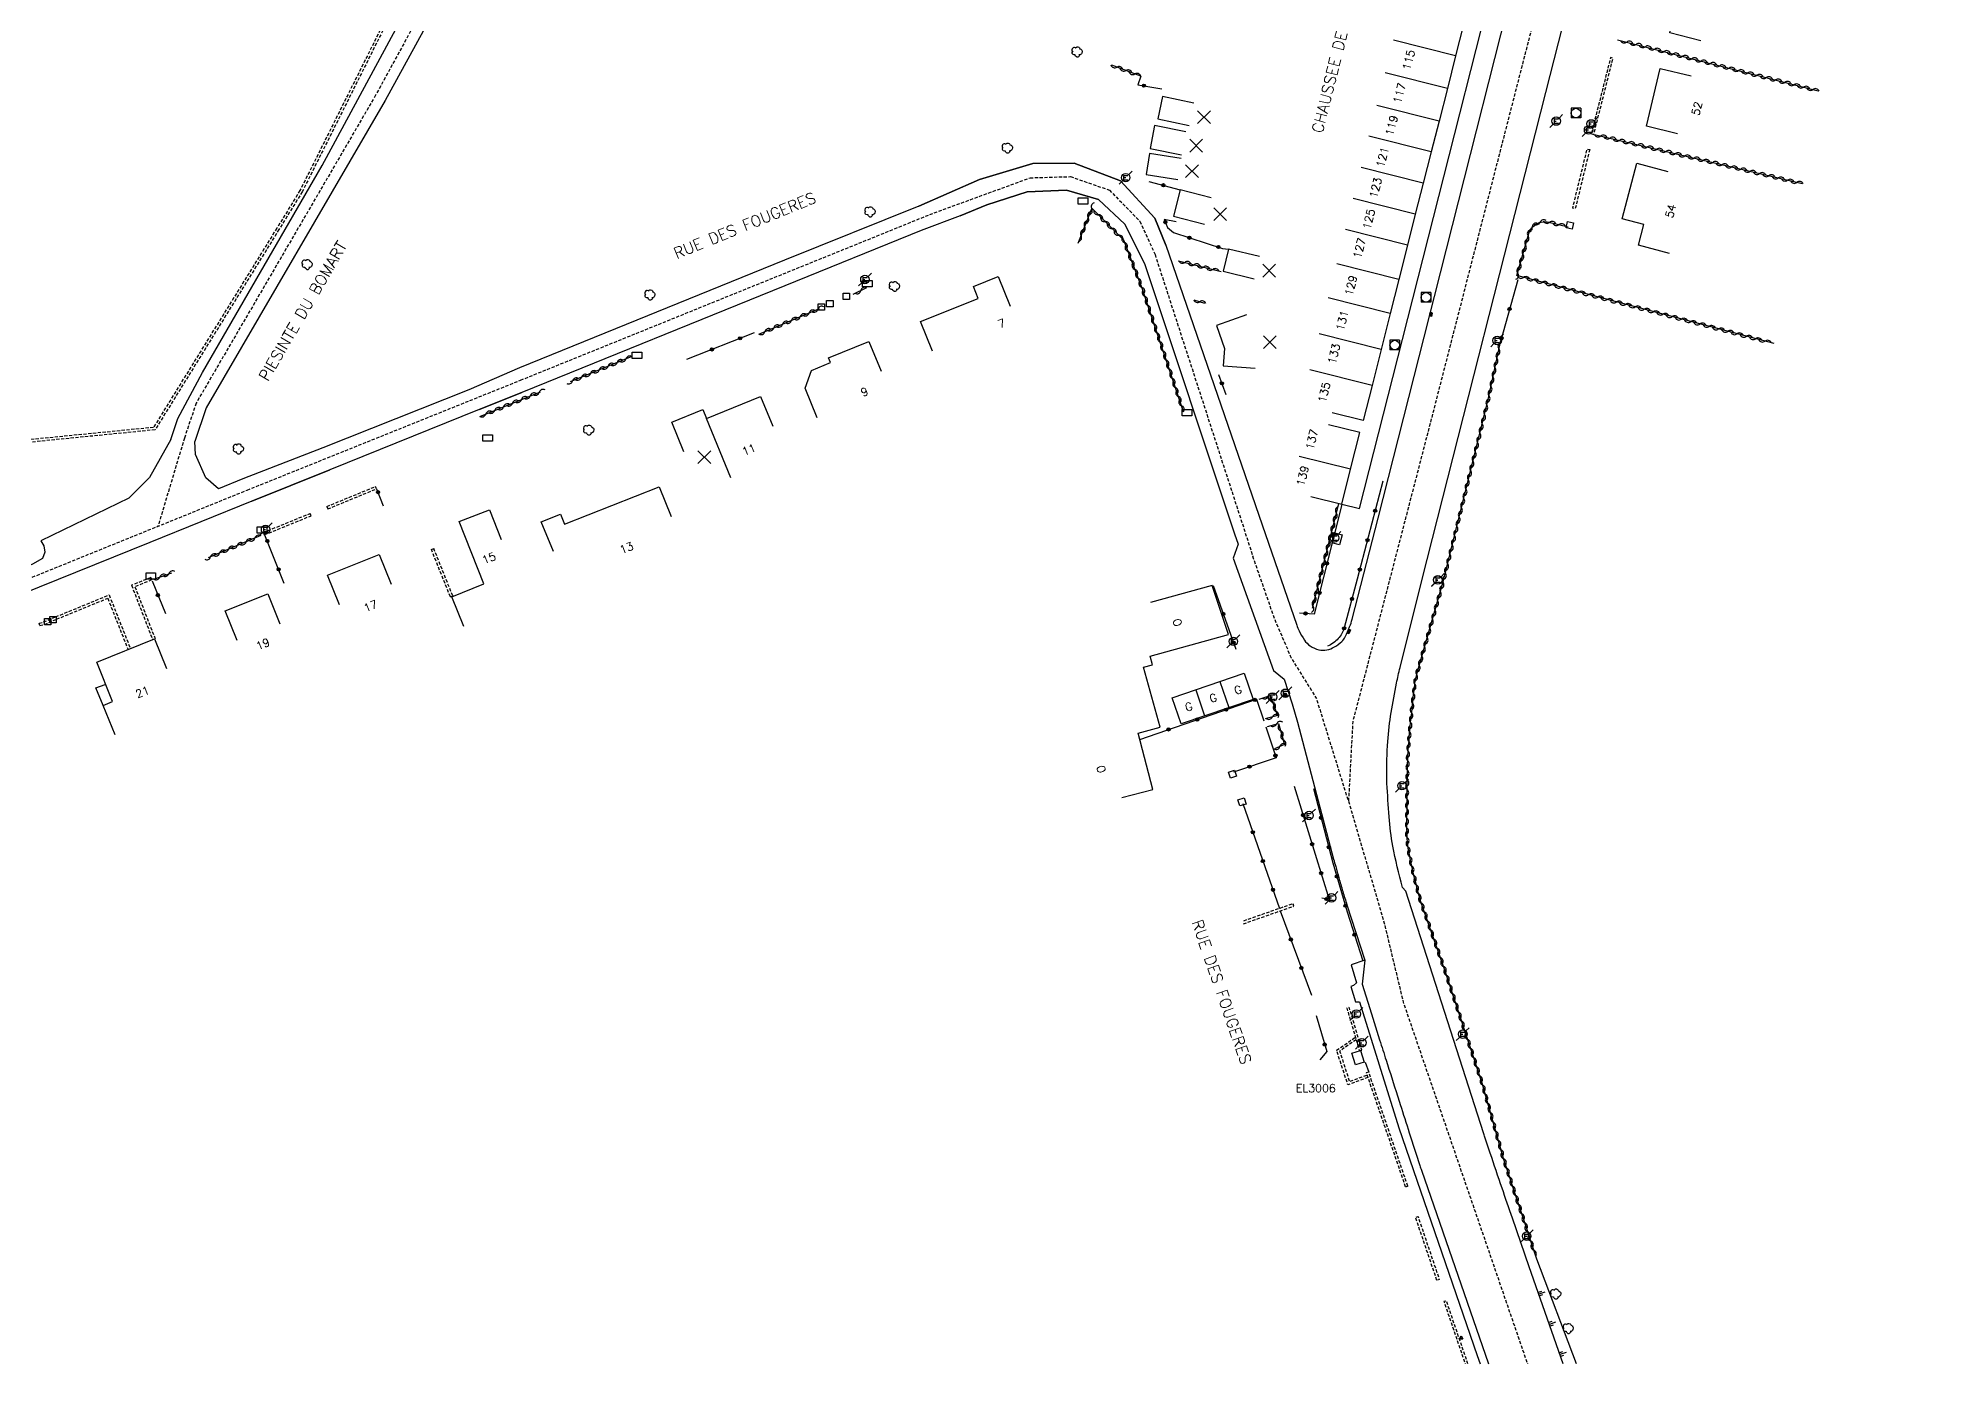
# Model space of a CAD drawing. Header units: millimetres. Extents: x 80999 to 82000, y 143000 to 144001.
# Drawn here: x 81217.2 to 81514.5, y 143000 to 143207.1 of the extents above; entities that cross this region are included whole.
import ezdxf
from ezdxf.enums import TextEntityAlignment as Align

# ---------------------------------------------------------------- set-up
doc = ezdxf.new("R2010")
doc.units = ezdxf.units.MM
doc.linetypes.add('DASHED', pattern=[0.75, 0.5, -0.25])
doc.layers.get('0').update_dxf_attribs({"linetype": 'CONTINUOUS'})
for name, color, linetype in [('W0001', 6, 'DASHED'), ('W0008', 7, 'CONTINUOUS'), ('W0100', 7, 'CONTINUOUS'), ('W0105', 7, 'CONTINUOUS'), ('W0112', 1, 'DASHED'), ('W0211', 2, 'CONTINUOUS'), ('W0300', 7, 'CONTINUOUS'), ('W0310', 3, 'CONTINUOUS'), ('W0322', 7, 'CONTINUOUS'), ('W0400', 7, 'CONTINUOUS'), ('W0420', 7, 'CONTINUOUS'), ('W0471', 7, 'CONTINUOUS'), ('W0851', 7, 'CONTINUOUS'), ('W0984', 7, 'CONTINUOUS'), ('W0989', 7, 'CONTINUOUS'), ('W0991', 7, 'CONTINUOUS'), ('W1102', 7, 'CONTINUOUS'), ('W1471', 7, 'CONTINUOUS')]:
    doc.layers.add(name, color=color, linetype=linetype)
doc.styles.get("Standard").update_dxf_attribs({"font": 'romans.shx', "width": 0.85})

# ---------------------------------------------------------------- blocks, each defined once
blk = doc.blocks.new('t322o')
at = {"color": 0, "linetype": 'Continuous'}
for radius in [0.25, 0.15]:
    blk.add_circle((0, 0), radius, dxfattribs=at)
blk = doc.blocks.new('T300')
for p, q in [((-0.8, 0.51), (-0.86, 0.34)), ((-0.86, 0.34), (-0.86, 0.17)), ((-0.86, 0.17), (-0.74, 0.06)), ((-0.69, 0.63), (-0.8, 0.51)), ((-0.8, -0.06), (-0.74, 0.06)), ((-0.74, 0.06), (-0.69, 0.11)), ((-0.57, 0.69), (-0.69, 0.63)), ((-0.46, 0.69), (-0.57, 0.69)), ((-0.29, 0.63), (-0.46, 0.69)), ((-0.29, 0.63), (-0.17, 0.74)), ((-0.23, 0.57), (-0.29, 0.63)), ((-0.17, 0.74), (-0.06, 0.8)), ((-0.06, 0.8), (0.06, 0.8)), ((0.06, 0.8), (0.23, 0.74)), ((0.23, 0.74), (0.34, 0.63)), ((0.34, 0.63), (0.4, 0.51)), ((0.46, 0.46), (0.34, 0.46)), ((0.4, 0.51), (0.4, 0.46)), ((0.57, 0.4), (0.46, 0.46)), ((0.57, 0.4), (0.69, 0.29)), ((0.69, 0.29), (0.74, 0.17)), ((0.74, 0.06), (0.69, -0.17)), ((0.74, 0.17), (0.74, 0.06)), ((-0.8, -0.17), (-0.8, -0.06)), ((-0.8, -0.23), (-0.8, -0.17)), ((-0.74, -0.34), (-0.8, -0.23)), ((-0.69, -0.4), (-0.74, -0.34)), ((-0.51, -0.46), (-0.69, -0.4)), ((-0.4, -0.46), (-0.51, -0.46)), ((-0.4, -0.46), (-0.34, -0.46)), ((-0.34, -0.46), (-0.34, -0.4)), ((-0.34, -0.51), (-0.34, -0.46)), ((-0.29, -0.63), (-0.34, -0.51)), ((-0.17, -0.74), (-0.29, -0.63)), ((-0.06, -0.8), (-0.17, -0.74)), ((0.06, -0.8), (-0.06, -0.8)), ((0.17, -0.74), (0.06, -0.8)), ((0.23, -0.69), (0.17, -0.74)), ((0.29, -0.46), (0.23, -0.46)), ((0.29, -0.63), (0.23, -0.69)), ((0.46, -0.4), (0.29, -0.46)), ((0.34, -0.51), (0.29, -0.63)), ((0.34, -0.51), (0.34, -0.46)), ((0.57, -0.34), (0.46, -0.4)), ((0.63, -0.29), (0.57, -0.34)), ((0.69, -0.17), (0.63, -0.29))]:
    blk.add_line(p, q)
blk = doc.blocks.new('t310o')
at = {"color": 0, "linetype": 'Continuous'}
for centre, start, end in [((-0.5, 0.38), 216.8699, 323.1304), ((0.5, -0.37), 36.8699, 143.1303)]:
    blk.add_arc(centre, 0.625, start, end, dxfattribs=at)
blk = doc.blocks.new('t991o')
at = {"color": 0, "linetype": 'Continuous'}
for p, q in [((-1, 1), (1, -1)), ((-1, -1), (1, 1))]:
    blk.add_line(p, q, dxfattribs=at)
blk = doc.blocks.new('T471')
for p, q in [((-0.333334, 0.333334), (-0.333334, -0.333334)), ((-0.333334, 0.333334), (0.333334, 0.333334)), ((-0.333334, 0), (0, 0)), ((0.500001, 0.500001), (1.000002, 1.000002)), ((-0.500001, -0.500001), (-1.000002, -1.000002)), ((-0.333334, -0.333334), (0.333334, -0.333334))]:
    blk.add_line(p, q)
blk.add_ellipse((0, 0), major_axis=(0.471405, 0.471405), ratio=1, start_param=5.4977871438, end_param=11.780972451)
blk = doc.blocks.new('t112o')
at = {"color": 0, "linetype": 'Continuous'}
for p, q in [((-0.5, 0.5), (0.5, 0.5)), ((-0.5, -0.5), (-0.5, 0.5)), ((0.5, 0.5), (0.5, -0.5)), ((0.5, -0.5), (-0.5, -0.5))]:
    blk.add_line(p, q, dxfattribs=at)
blk = doc.blocks.new('T420')
for p, q in [((0.75, 0.75), (-0.75, 0.75)), ((-0.75, 0.75), (-0.75, -0.75)), ((0.75, 0.75), (0.75, -0.75)), ((0.75, -0.75), (-0.75, -0.75))]:
    blk.add_line(p, q)
blk.add_ellipse((0, 0), major_axis=(-0.53, 0.53), ratio=1, start_param=3.926991, end_param=10.210176)
blk = doc.blocks.new('T400')
for p, q in [((-0.15, 0.3), (0.15, 0.3)), ((-0.15, -0.25), (-0.15, 0.3)), ((-0.15, 0.15), (0.15, 0.15)), ((-0.15, 0), (0.15, 0)), ((0.15, 0.3), (0.15, -0.25)), ((-0.15, -0.15), (0.15, -0.15)), ((-0.15, -0.25), (-0.15, -0.3)), ((-0.15, -0.3), (0.15, -0.3)), ((0.15, -0.3), (0.15, -0.25))]:
    blk.add_line(p, q)
blk = doc.blocks.new('T851')
for p, q in [((-0.25, -0.15), (0, 0.32)), ((0, 0.32), (0.25, -0.15)), ((-0.25, -0.15), (0.25, -0.15))]:
    blk.add_line(p, q)
for major_axis in [(-0.106, 0.106), (-0.0354, 0.0354), (-0.0236, 0.0236)]:
    blk.add_ellipse((0, 0), major_axis=major_axis, ratio=1, start_param=3.926991, end_param=10.210176)
blk = doc.blocks.new('t211o')
at = {"color": 0, "linetype": 'Continuous'}
for p, q in [((-0.29, 0.5), (-0.29, 0)), ((0, 1), (0, 0)), ((0.29, 0.5), (0.29, 0))]:
    blk.add_line(p, q, dxfattribs=at)
blk = doc.blocks.new('T1471')
at = {"color": 0, "linetype": 'Continuous', "flags": 128}
blk.add_lwpolyline([(-0.75, -0.5), (-0.75, 0.5), (0.75, 0.5), (0.75, -0.5), (-0.75, -0.5)], dxfattribs=at)

msp = doc.modelspace()

# ---------------------------------------------------------------- linework, layer by layer
at = {"layer": 'W0001', "flags": 128}
for points in [[(81482.7, 143560.09), (81506.08, 143513.87), (81510.77, 143501.53), (81513.24, 143491.91), (81514.48, 143479.08), (81513.74, 143467.98), (81512.25, 143454.41), (81509.8, 143443.89), (81477.44, 143313.39), (81434.7, 143146.98), (81422.6, 143100.35), (81421.93, 143087.92), (81416.93, 143104.02), (81413, 143110.33), (81410.42, 143116.32), (81407.01, 143126.12)], [(81421.93, 143087.92), (81427.52, 143068.85), (81430.48, 143056.51), (81449.89, 143000)]]:
    msp.add_lwpolyline(points, dxfattribs=at)
at = {"layer": 'W0001'}
for points in [[(81274.69, 143298.17), (81278.76, 143254.9), (81283.7, 143240.76), (81283.82, 143228.46), (81281.43, 143219.29), (81279.74, 143216.1), (81269.97, 143198.2), (81241.92, 143150.08), (81240.1, 143144.64), (81235.97, 143130.86)], [(81000, 143038.17), (81007.17, 143038.88), (81022.88, 143041.35), (81039.38, 143047.92), (81060.91, 143058.3), (81128.69, 143087.36), (81198.26, 143115.59), (81249.91, 143136.51), (81292.61, 143153.68), (81356.52, 143179.55), (81372.19, 143185.3), (81378.49, 143185.48), (81384.58, 143183.38), (81389.33, 143178.52), (81391.71, 143173.32), (81407.01, 143126.12)]]:
    msp.add_lwpolyline(points, dxfattribs=at)
at = {"layer": 'W0008'}
for p, q in [((81354.81, 143180.89), (81364.3, 143185.05)), ((81361.3, 143179.38), (81355.17, 143177.04)), ((81286.15, 143149.11), (81292.8, 143151.77)), ((81250.62, 143134.77), (81262.82, 143139.68))]:
    msp.add_line(p, q, dxfattribs=at)
at = {"layer": 'W0008', "flags": 128}
for points in [[(81408.43, 143131.09), (81413.84, 143115.41, 0.037283), (81414.21, 143114.53, 0.021191), (81415.05, 143113.09, 0.104863), (81415.96, 143112.16, 0.092348), (81417.31, 143111.58, 0.097313), (81418.55, 143111.55, 0.094512), (81419.74, 143112, 0.053764), (81420.88, 143112.87, 0.0852), (81421.42, 143113.6, 0.023665), (81422.11, 143115.14, 0.031206), (81422.51, 143116.35), (81426.55, 143132.14), (81435.36, 143166.74), (81450.42, 143226.17), (81456.19, 143248.95), (81467.85, 143294.95), (81473.7, 143318.21), (81484.68, 143361.72), (81488.87, 143378.52)], [(81455.47, 143000), (81450.18, 143015.18), (81447.55, 143022.75, -0.001391), (81445.92, 143027.47, -0.001206), (81444.07, 143032.92, -0.00079), (81443.23, 143035.43, -0.002907), (81443.01, 143036.11), (81430.91, 143073.87), (81430.39, 143074.44, -0.021128), (81428.86, 143080.91, -0.030521), (81428.27, 143085.48, -0.002095), (81427.94, 143090.69, -0.012121), (81427.91, 143091.59, -0.019603), (81428.08, 143097.25, -0.024474), (81428.6, 143101.76, -0.007159), (81429.44, 143106.33, -0.013171), (81429.99, 143108.8), (81433.45, 143122.6), (81452.74, 143198.6), (81467.32, 143255.85)], [(81404.12, 143129.7), (81404.71, 143128.05), (81403.94, 143125.87), (81410.23, 143108.34), (81411.9, 143107), (81413.14, 143103.1), (81413.97, 143100.24), (81419.61, 143078.88, 0.002477), (81419.93, 143077.71, 0.001663), (81420.42, 143075.96, 0.004305), (81421.04, 143073.82, 0.004382), (81421.69, 143071.72), (81424.46, 143063.07), (81424.09, 143059.31), (81425.52, 143054.69), (81426.8, 143050.61, 0.000603), (81427.81, 143047.45, 0.000343), (81429.58, 143041.89, 0.000294), (81430.01, 143040.53, 0.000091), (81431.43, 143036.12, 0.000691), (81433.08, 143031, 0.004751), (81433.33, 143030.26), (81443.78, 143000)]]:
    msp.add_lwpolyline(points, format="xyb", dxfattribs=at)
at = {"layer": 'W0008'}
for points in [[(81317.46, 143278.73), (81315.53, 143274.19), (81303.96, 143254.9), (81290.07, 143237.32), (81283.88, 143220.28), (81281.23, 143215.29), (81271.45, 143197.37), (81243.48, 143149.38), (81241.72, 143144.1)], [(81237.98, 143144.4), (81239.05, 143147.72), (81242.92, 143154.9), (81261.62, 143187.22), (81277.67, 143216.95), (81279.66, 143225.37), (81276.4, 143254.18), (81275.81, 143260.08)], [(81393.38, 143174.75), (81393.38, 143174.75), (81391.66, 143179.01), (81386.3, 143184.84), (81379.07, 143187.6), (81372.64, 143187.53), (81364.3, 143185.05), (81354.81, 143180.89), (81333.81, 143172.42), (81292.42, 143155.59), (81284.52, 143152.16), (81261.7, 143143.11), (81249.2, 143138.26), (81245.41, 143136.69), (81243.45, 143138.45), (81241.81, 143142.05), (81241.72, 143144.1)], [(81364.3, 143185.05), (81372.64, 143187.53), (81379.07, 143187.6), (81386.3, 143184.84), (81391.66, 143179.01), (81393.38, 143174.75), (81408.43, 143131.09)], [(81390.05, 143171.89), (81390.05, 143171.89), (81387, 143178.04), (81382.86, 143181.91), (81377.9, 143183.35), (81371.74, 143183.08), (81365.45, 143181.08), (81361.3, 143179.38), (81355.17, 143177.04), (81333.89, 143168.41), (81292.8, 143151.77), (81286.15, 143149.11), (81262.82, 143139.68), (81250.62, 143134.77), (81234.68, 143128.34), (81217.43, 143121.32), (81179.9, 143106.2)], [(81361.3, 143179.38), (81365.45, 143181.08), (81371.74, 143183.08), (81377.9, 143183.35), (81382.86, 143181.91), (81387, 143178.04), (81390.05, 143171.89), (81404.12, 143129.7)], [(81237.98, 143144.4), (81234.63, 143138.5), (81231.41, 143135.24), (81217.66, 143128.6), (81218.14, 143127.79), (81218.32, 143126.79), (81217.94, 143125.83), (81216.36, 143124.94), (81179.35, 143109.92), (81147.23, 143097), (81110.36, 143081.82), (81081.61, 143069.52), (81060.65, 143059.9), (81043.73, 143051.93), (81033.73, 143047.14), (81033.47, 143047.6), (81029.37, 143045.75), (81024.54, 143044.15), (81020.41, 143043.27), (81013.86, 143042.46), (81007.12, 143041.98), (81003.91, 143042.77), (81000.31, 143045.41), (81000, 143045.87)], [(81249.2, 143138.26), (81245.41, 143136.69), (81243.45, 143138.45), (81241.81, 143142.05), (81241.72, 143144.1)]]:
    msp.add_lwpolyline(points, dxfattribs=at)
at = {"layer": 'W0008', "flags": 128}
for points in [[(81420.89, 143134.3), (81423.65, 143133.64), (81430.36, 143160.06), (81437.67, 143188.71), (81447.74, 143228.58), (81453.1, 143249.85), (81450.36, 143250.6)], [(81419.76, 143129.84), (81420.93, 143129.51), (81420.53, 143127.98), (81419.34, 143128.28)], [(81424.46, 143063.07), (81422.37, 143062.35), (81423.19, 143059.54), (81422.74, 143059.11), (81422.31, 143058.97), (81423.03, 143056.59), (81423.65, 143056.56), (81429.78, 143036.91), (81433.16, 143027.03), (81442.04, 143001.3), (81442.48, 143000)]]:
    msp.add_lwpolyline(points, dxfattribs=at)
at = {"layer": 'W0100', "flags": 128}
for points in [[(81445.52, 143251.85), (81450.36, 143250.6), (81448.96, 143245.19), (81447.62, 143239.85), (81446.11, 143233.87), (81444.79, 143228.72), (81443.57, 143223.85), (81442.34, 143218.99), (81441.16, 143214.23), (81439.9, 143209.27), (81438.65, 143204.37), (81437.38, 143199.26), (81436.08, 143194.15), (81434.83, 143189.33), (81433.58, 143184.44), (81432.37, 143179.59), (81431.15, 143174.75), (81429.78, 143169.41), (81428.46, 143164.09), (81427.03, 143158.49), (81425.61, 143152.85), (81424.22, 143147.37), (81419.37, 143148.59)], [(81476.96, 143206.71), (81472.11, 143207.95), (81472.88, 143210.95), (81473.16, 143210.88), (81473.72, 143213.07), (81474.49, 143216.09), (81474.55, 143216.32), (81474.25, 143216.39), (81474.33, 143216.7), (81479.17, 143215.46)], [(81473.32, 143192.19), (81468.46, 143193.35), (81470.6, 143202.39), (81475.46, 143201.23)], [(81472.06, 143173.48), (81467.23, 143174.76), (81468.08, 143177.99), (81464.7, 143178.89), (81466.99, 143187.58), (81471.83, 143186.3)], [(81416.04, 143135.5), (81420.89, 143134.3), (81422.24, 143139.79), (81423.68, 143145.49), (81418.83, 143146.71)], [(81386.51, 143088.49), (81391.35, 143089.74), (81389.08, 143098.54), (81392.49, 143099.47), (81389.92, 143108.85), (81391.32, 143109.23), (81390.95, 143110.59), (81403.19, 143113.95), (81400.63, 143121.6), (81390.99, 143118.96)]]:
    msp.add_lwpolyline(points, dxfattribs=at)
at = {"layer": 'W0100'}
for points in [[(81397.77, 143196.95), (81392.88, 143197.99), (81392.14, 143194.5), (81397.03, 143193.46)], [(81396.54, 143192.49), (81391.63, 143193.45), (81390.93, 143189.86), (81395.84, 143188.9)], [(81395.78, 143188.29), (81390.84, 143189.07), (81390.32, 143185.8), (81395.25, 143185.02)], [(81400.48, 143182.19), (81395.64, 143183.43), (81394.58, 143179.31), (81399.42, 143178.07)], [(81408.03, 143173), (81403.17, 143174.17), (81402.33, 143170.69), (81407.19, 143169.52)], [(81356.96, 143158.19), (81355.09, 143162.83), (81364.09, 143166.45), (81363.35, 143168.32), (81367.23, 143169.86), (81369.07, 143165.22)], [(81406.01, 143163.89), (81401.3, 143162.22), (81402.56, 143158.65), (81402.37, 143155.93), (81407.36, 143155.58)], [(81338.93, 143147.82), (81337.04, 143152.45), (81338.06, 143155.21), (81341.03, 143156.42), (81340.73, 143157.15), (81347.03, 143159.71), (81348.91, 143155.08)], [(81318.12, 143142.49), (81316.23, 143147.12), (81321.1, 143149.11), (81321.67, 143147.71), (81330.11, 143151.15), (81331.99, 143146.52)], [(81297.73, 143126.9), (81295.85, 143131.54), (81298.86, 143132.76), (81299.49, 143131.2), (81314.28, 143137.04), (81316.12, 143132.39)], [(81283.76, 143115.21), (81281.86, 143119.84), (81286.86, 143121.88), (81283.02, 143131.58), (81287.74, 143133.45), (81289.59, 143128.8)], [(81264.34, 143118.6), (81262.47, 143123.23), (81270.51, 143126.47), (81272.37, 143121.83)], [(81248.34, 143113.04), (81246.46, 143117.67), (81253.15, 143120.3), (81254.98, 143115.64)], [(81229.3, 143098.26), (81227.4, 143102.88), (81228.86, 143103.48), (81226.41, 143109.64), (81235.43, 143113.27), (81237.3, 143108.63)]]:
    msp.add_lwpolyline(points, dxfattribs=at)
at = {"layer": 'W0100', "flags": 128}
for points in [[(81394.41, 143104.07), (81405.66, 143107.9), (81407.05, 143103.82), (81395.81, 143100)], [(81423.03, 143046.72), (81422.46, 143048.55), (81423.83, 143048.97), (81424.4, 143047.14)]]:
    msp.add_lwpolyline(points, close=True, dxfattribs=at)
at = {"layer": 'W0105'}
msp.add_lwpolyline([(81227.4, 143102.88), (81226.28, 143105.62), (81227.7, 143106.14)], dxfattribs=at)
at = {"layer": 'W0112'}
for p, q in [((81254.53, 143177.42), (81235.27, 143146.3)), ((81254.87, 143177.21), (81235.51, 143145.92)), ((81235.27, 143146.3), (81204.48, 143143.25)), ((81235.51, 143145.92), (81204.52, 143142.85)), ((81270.12, 143136.72), (81269.97, 143137.09)), ((81262.34, 143133.94), (81262.49, 143133.57)), ((81259.89, 143132.5), (81259.74, 143132.87)), ((81252.43, 143129.89), (81252.58, 143129.52)), ((81278.67, 143127.25), (81279.04, 143127.4)), ((81234.83, 143122.85), (81234.98, 143122.48)), ((81281.64, 143119.83), (81282.01, 143119.98)), ((81217.49, 143115.35), (81217.39, 143115.73))]:
    msp.add_line(p, q, dxfattribs=at)
for points in [[(81269.5, 143285.51), (81275.71, 143218.46), (81258.15, 143183.3), (81254.53, 143177.42)], [(81269.9, 143285.55), (81276.12, 143218.38), (81258.5, 143183.11), (81254.87, 143177.21)], [(81262.34, 143133.94), (81269.97, 143137.09)], [(81262.49, 143133.57), (81270.12, 143136.72)], [(81252.43, 143129.89), (81259.74, 143132.87)], [(81252.58, 143129.52), (81259.89, 143132.5)], [(81281.64, 143119.83), (81278.67, 143127.25)], [(81282.01, 143119.98), (81279.04, 143127.4)], [(81234.83, 143122.85), (81231.84, 143121.64), (81235.13, 143113.16)], [(81234.98, 143122.48), (81232.36, 143121.41), (81235.51, 143113.31)], [(81217.39, 143115.73), (81218.11, 143115.91), (81219.98, 143116.71), (81228.34, 143120.13), (81231.62, 143111.85)], [(81217.49, 143115.35), (81218.24, 143115.53), (81220.13, 143116.34), (81228.12, 143119.61), (81231.25, 143111.7)]]:
    msp.add_lwpolyline(points, dxfattribs=at)
at = {"layer": 'W0112', "flags": 128}
for points in [[(81459.87, 143192.19), (81460.25, 143192.08), (81463.25, 143203.97), (81462.86, 143204.07), (81459.87, 143192.18)], [(81405.51, 143068.76), (81413.42, 143071.52), (81413.28, 143071.9), (81405.38, 143069.14)], [(81423.83, 143048.98), (81424.02, 143049.03), (81422.05, 143055.71), (81421.67, 143055.6), (81423.64, 143048.92)], [(81424.96, 143044.75), (81421.83, 143043.6), (81420.08, 143049.02), (81423.02, 143051.04)], [(81423.13, 143050.64), (81420.55, 143048.86), (81422.09, 143044.12), (81424.83, 143045.12), (81424.83, 143045.12)], [(81431.2, 143027.78), (81425.09, 143045.59), (81424.71, 143045.46), (81430.83, 143027.65)], [(81431.21, 143027.76), (81430.83, 143027.63)], [(81440.59, 143000), (81437.23, 143009.86), (81436.85, 143009.73), (81440.17, 143000)]]:
    msp.add_lwpolyline(points, dxfattribs=at)
for points in [[(81459.61, 143189.71), (81457.35, 143180.47), (81456.96, 143180.56), (81459.22, 143189.81)], [(81435.75, 143013.06), (81432.41, 143022.9), (81432.79, 143023.03), (81436.12, 143013.18)]]:
    msp.add_lwpolyline(points, close=True, dxfattribs=at)
at = {"layer": 'W0211', "flags": 128}
msp.add_lwpolyline([(81457.57, 143000), (81451.33, 143016.36)], dxfattribs=at)
at = {"layer": 'W0310'}
for p, q in [((81389.5, 143201.17), (81384.94, 143202.9)), ((81395.4, 143172.33), (81402.05, 143170.64)), ((81346.65, 143168.13), (81344.49, 143167.08)), ((81397.75, 143166.23), (81399.45, 143165.72)), ((81329.85, 143160.87), (81339.29, 143164.86)), ((81309.98, 143157.38), (81300.36, 143153.42)), ((81286.25, 143148.02), (81295.74, 143151.87)), ((81252.03, 143129.41), (81243.81, 143125.94)), ((81235.32, 143122.6), (81238.11, 143123.59))]:
    msp.add_line(p, q, dxfattribs=at)
at = {"layer": 'W0310', "flags": 128}
for points in [[(81463.94, 143206.87), (81495.32, 143198.86)], [(81459.87, 143192.18), (81492.8, 143184.38)], [(81420.38, 143134.38), (81416.28, 143118.04)], [(81407.96, 143103.84), (81409.71, 143104.43), (81410.83, 143101.3), (81408.9, 143100.79)], [(81409.26, 143099.57), (81411, 143100.06), (81411.94, 143096.77), (81410.37, 143096.11)]]:
    msp.add_lwpolyline(points, dxfattribs=at)
at = {"layer": 'W0310'}
msp.add_lwpolyline([(81396.17, 143148.75), (81389.76, 143167.9), (81386.82, 143175.55), (81381.85, 143180.53), (81379.66, 143175.04)], dxfattribs=at)
at = {"layer": 'W0310', "flags": 128}
for points in [[(81488.44, 143159.39), (81448.25, 143170.01), (81450.22, 143176.96, -0.118595), (81450.4, 143177.28, -0.038647), (81451.2, 143178.02, -0.128229), (81452.05, 143178.39, -0.099029), (81453.25, 143178.34), (81456.25, 143177.63)], [(81451.33, 143016.36), (81446.14, 143032.12), (81442.81, 143043.86), (81436.93, 143061.65), (81433.24, 143072.19, -0.02439), (81431.44, 143079.61, -0.047116), (81431.07, 143083.55, -0.005292), (81431.16, 143093.44, -0.015508), (81431.34, 143096.81, -0.009173), (81432.24, 143105.75, -0.036455), (81432.68, 143107.97), (81436.79, 143122.38), (81443.77, 143150.64), (81445.73, 143159.9)]]:
    msp.add_lwpolyline(points, format="xyb", dxfattribs=at)
at = {"layer": 'W0322'}
for p, q in [((81390.72, 143184.74), (81395.64, 143183.43)), ((81329.12, 143161.09), (81318.52, 143156.9)), ((81402.83, 143151.37), (81401.67, 143154.52)), ((81271.21, 143133.98), (81270.15, 143136.64)), ((81255.7, 143121.93), (81252.68, 143129.48)), ((81235.06, 143122.31), (81237.12, 143117.22))]:
    msp.add_line(p, q, dxfattribs=at)
for points in [[(81389.5, 143201.17), (81389.03, 143199.84), (81392.76, 143199.21)], [(81395, 143178.42), (81393.14, 143178.8), (81393.67, 143177.52), (81394.59, 143176.73), (81402.26, 143174.27), (81403.17, 143174.17)]]:
    msp.add_lwpolyline(points, dxfattribs=at)
at = {"layer": 'W0322', "flags": 128}
for points in [[(81448.36, 143169.37), (81445.73, 143159.9)], [(81420.87, 143134.26), (81416.57, 143117.14), (81414.27, 143117.31)], [(81400.78, 143121.6), (81404.36, 143111.65)], [(81389.33, 143097.57), (81407.58, 143103.84), (81408.71, 143100.47)], [(81409.02, 143099.54), (81410.64, 143094.7), (81403.96, 143092.47)], [(81413.44, 143090.28), (81418.93, 143072.56), (81417.75, 143072.78)], [(81416.45, 143089.91), (81419.5, 143078.27), (81421.75, 143070.62), (81424.17, 143062.99)], [(81405.42, 143087.53), (81411.15, 143071.15)], [(81411.28, 143070.78), (81416.13, 143057.63)], [(81416.89, 143054.45), (81418.54, 143048.82), (81417.44, 143047.53)], [(81424.55, 143047.16), (81425.09, 143045.59)]]:
    msp.add_lwpolyline(points, dxfattribs=at)
msp.add_lwpolyline([(81427.31, 143137.88), (81427.31, 143137.88), (81423.3, 143122.58), (81421.27, 143114.98, -0.054811), (81420.9, 143114.1, -0.054811), (81420.34, 143113.32, -0.05929), (81419.57, 143112.63, -0.05929), (81418.65, 143112.14)], format="xyb", dxfattribs=at)
at = {"layer": 'W1102'}
msp.add_line((81325.44, 143138.45), (81321.67, 143147.71), dxfattribs=at)
at = {"layer": 'W1102', "flags": 128}
for points in [[(81438.65, 143204.37), (81428.96, 143206.81)], [(81437.38, 143199.26), (81427.68, 143201.71)], [(81436.08, 143194.15), (81426.38, 143196.6)], [(81434.83, 143189.33), (81425.13, 143191.78)], [(81433.58, 143184.44), (81423.89, 143186.89)], [(81432.37, 143179.59), (81422.68, 143182.04)], [(81431.15, 143174.75), (81421.46, 143177.2)], [(81429.78, 143169.41), (81420.09, 143171.85)], [(81428.46, 143164.09), (81418.76, 143166.54)], [(81427.03, 143158.49), (81417.33, 143160.94)], [(81425.61, 143152.85), (81415.91, 143155.3)], [(81422.24, 143139.79), (81414.24, 143141.78)], [(81401.86, 143106.61), (81403.26, 143102.53)], [(81398.07, 143105.32), (81399.45, 143101.24)]]:
    msp.add_lwpolyline(points, dxfattribs=at)

# ---------------------------------------------------------------- block references
at = {"layer": 'W0112'}
for p, rotation in [((81456.51, 143177.86), 258.0350863924827), ((81403.81, 143092.14), 107.8297255643344), ((81405.3, 143087.79), 197.757694354685)]:
    msp.add_blockref('t112o', p, dxfattribs=dict(at, rotation=rotation))
for p in [(81340.92, 143165.64), (81343.51, 143166.77), (81339.58, 143165.13), (81218.73, 143115.95), (81219.56, 143116.25)]:
    msp.add_blockref('t112o', p, dxfattribs=at)
at = {"layer": 'W0211'}
for p, rotation in [((81451.68, 143010.9), 289.2020596321441), ((81453.32, 143006.18), 289.2020596321674), ((81454.97, 143001.45), 289.2020596321871)]:
    msp.add_blockref('t211o', p, dxfattribs=dict(at, rotation=rotation))
at = {"layer": 'W0300'}
for p in [(81379.59, 143204.95), (81368.7, 143189.93), (81347.24, 143179.97), (81259.32, 143171.74), (81351.06, 143168.31), (81312.86, 143166.99), (81303.29, 143145.87), (81248.57, 143142.92), (81454.34, 143010.91), (81456.31, 143005.53)]:
    msp.add_blockref('T300', p, dxfattribs=at)
at = {"layer": 'W0310'}
for p, rotation in [((81465.39, 143206.5), 345.6839814524012), ((81466.85, 143206.13), 345.6839814524012), ((81468.3, 143205.76), 345.6839814524012), ((81469.76, 143205.39), 345.6839814524012), ((81471.21, 143205.02), 345.6839814524012), ((81472.66, 143204.65), 345.6839814524012), ((81474.12, 143204.28), 345.6839814524012), ((81385.76, 143202.59), 159.2075647209885), ((81387.17, 143202.05), 159.2075647209885), ((81388.57, 143201.52), 159.2075647209885), ((81475.57, 143203.9), 345.6839814524012), ((81477.02, 143203.53), 345.6839814524012), ((81478.48, 143203.16), 345.6839814524012), ((81479.93, 143202.79), 345.6839814524012), ((81481.38, 143202.42), 345.6839814524012), ((81482.84, 143202.05), 345.6839814524012), ((81484.29, 143201.68), 345.6839814524012), ((81485.74, 143201.31), 345.6839814524012), ((81487.2, 143200.94), 345.6839814524012), ((81488.65, 143200.57), 345.6839814524012), ((81490.1, 143200.2), 345.6839814524012), ((81491.56, 143199.82), 345.6839814524012), ((81493.01, 143199.45), 345.6839814524012), ((81494.46, 143199.08), 345.6839814524012), ((81461.33, 143191.83), 346.6737687021996), ((81462.79, 143191.49), 346.6737687021996), ((81464.24, 143191.14), 346.6737687021996), ((81465.7, 143190.8), 346.6737687021996), ((81467.16, 143190.45), 346.6737687021996), ((81468.62, 143190.11), 346.6737687021996), ((81470.08, 143189.76), 346.6737687021996), ((81471.54, 143189.41), 346.6737687021996), ((81473, 143189.07), 346.6737687021996), ((81474.46, 143188.72), 346.6737687021996), ((81475.92, 143188.38), 346.6737687021996), ((81477.38, 143188.03), 346.6737687021996), ((81478.84, 143187.69), 346.6737687021996), ((81480.3, 143187.34), 346.6737687021996), ((81481.76, 143186.99), 346.6737687021996), ((81483.22, 143186.65), 346.6737687021996), ((81484.68, 143186.3), 346.6737687021996), ((81486.14, 143185.96), 346.6737687021996), ((81487.6, 143185.61), 346.6737687021996), ((81489.06, 143185.27), 346.6737687021996), ((81490.52, 143184.92), 346.6737687021996), ((81491.98, 143184.57), 346.6737687021996), ((81381.82, 143180.45), 248.2435272826851), ((81380.71, 143177.67), 248.2435272826851), ((81381.26, 143179.06), 248.2435272826851), ((81382.85, 143179.52), 134.9596269516415), ((81383.91, 143178.46), 134.9596269516415), ((81384.97, 143177.4), 134.9596269516415), ((81450.63, 143177.52), 44.38206373938289), ((81451.86, 143178.35), 15.0906766368848), ((81453.35, 143178.32), 346.7183365903531), ((81454.81, 143177.97), 346.7183365903531), ((81380.15, 143176.27), 248.2435272826851), ((81386.03, 143176.33), 134.9596269516415), ((81386.96, 143175.19), 111.0435066861793), ((81387.49, 143173.79), 111.0435066861793), ((81449.6, 143174.75), 74.17903765931699), ((81450, 143176.19), 74.17903765931699), ((81388.03, 143172.39), 111.0435066861793), ((81388.57, 143170.99), 111.0435066861793), ((81396.37, 143172.08), 345.7507964496997), ((81397.83, 143171.71), 345.7507964496997), ((81399.28, 143171.34), 345.7507964496997), ((81448.78, 143171.86), 74.17903765931699), ((81449.19, 143173.31), 74.17903765931699), ((81389.11, 143169.59), 111.0435066861793), ((81389.65, 143168.19), 111.0435066861793), ((81400.73, 143170.97), 345.7507964496997), ((81448.37, 143170.42), 74.17903765931699), ((81449.28, 143169.73), 165.2093630240441), ((81450.74, 143169.35), 165.2093630240441), ((81452.19, 143168.97), 165.2093630240441), ((81453.64, 143168.59), 165.2093630240441), ((81345.75, 143167.69), 205.9556791436518), ((81390.14, 143166.77), 108.5200791349512), ((81390.61, 143165.35), 108.5200791349512), ((81398.71, 143165.94), 343.4027978883603), ((81455.09, 143168.2), 165.2093630240441), ((81456.54, 143167.82), 165.2093630240441), ((81457.99, 143167.44), 165.2093630240441), ((81459.44, 143167.05), 165.2093630240441), ((81460.89, 143166.67), 165.2093630240441), ((81462.34, 143166.29), 165.2093630240441), ((81463.79, 143165.9), 165.2093630240441), ((81465.24, 143165.52), 165.2093630240441), ((81333.53, 143162.42), 22.88882563791223), ((81334.92, 143163.01), 22.88882563791223), ((81336.3, 143163.59), 22.88882563791223), ((81337.68, 143164.17), 22.88882563791223), ((81339.06, 143164.76), 22.88882563791223), ((81391.09, 143163.92), 108.5200791349512), ((81391.57, 143162.5), 108.5200791349512), ((81466.69, 143165.14), 165.2093630240441), ((81468.14, 143164.76), 165.2093630240441), ((81469.59, 143164.37), 165.2093630240441), ((81471.04, 143163.99), 165.2093630240441), ((81472.49, 143163.61), 165.2093630240441), ((81473.94, 143163.22), 165.2093630240441), ((81475.39, 143162.84), 165.2093630240441), ((81476.84, 143162.46), 165.2093630240441), ((81330.77, 143161.26), 22.88882563791223), ((81332.15, 143161.84), 22.88882563791223), ((81392.04, 143161.08), 108.5200791349512), ((81392.52, 143159.66), 108.5200791349512), ((81478.29, 143162.08), 165.2093630240441), ((81479.74, 143161.69), 165.2093630240441), ((81481.19, 143161.31), 165.2093630240441), ((81482.64, 143160.93), 165.2093630240441), ((81484.09, 143160.54), 165.2093630240441), ((81485.54, 143160.16), 165.2093630240441), ((81486.99, 143159.78), 165.2093630240441), ((81307.67, 143156.43), 202.4190424730596), ((81309.06, 143157), 202.4190424730596), ((81393, 143158.23), 108.5200791349512), ((81393.47, 143156.81), 108.5200791349512), ((81445.13, 143157.08), 78.01931160797523), ((81445.44, 143158.55), 78.01931160797523), ((81300.74, 143153.57), 202.4190424730596), ((81302.12, 143154.14), 202.4190424730596), ((81303.51, 143154.71), 202.4190424730596), ((81304.9, 143155.29), 202.4190424730596), ((81306.28, 143155.86), 202.4190424730596), ((81393.95, 143155.39), 108.5200791349512), ((81394.43, 143153.97), 108.5200791349512), ((81444.51, 143154.15), 78.01931160797523), ((81444.82, 143155.61), 78.01931160797523), ((81292.74, 143150.65), 22.12230970275434), ((81294.13, 143151.22), 22.12230970275434), ((81295.52, 143151.78), 22.12230970275434), ((81394.9, 143152.55), 108.5200791349512), ((81395.38, 143151.12), 108.5200791349512), ((81443.89, 143151.21), 78.01931160797523), ((81444.2, 143152.68), 78.01931160797523), ((81287.18, 143148.39), 22.12230970275434), ((81288.57, 143148.96), 22.12230970275434), ((81289.96, 143149.52), 22.12230970275434), ((81291.35, 143150.09), 22.12230970275434), ((81395.85, 143149.7), 108.5200791349512), ((81443.19, 143148.29), 76.13956475021206), ((81443.55, 143149.75), 76.13956475021206), ((81442.47, 143145.38), 76.13956475021206), ((81442.83, 143146.84), 76.13956475021206), ((81441.39, 143141.01), 76.13956475021206), ((81441.75, 143142.47), 76.13956475021206), ((81442.11, 143143.93), 76.13956475021206), ((81440.67, 143138.1), 76.13956475021206), ((81441.03, 143139.56), 76.13956475021206), ((81439.95, 143135.19), 76.13956475021206), ((81440.31, 143136.64), 76.13956475021206), ((81420.02, 143132.93), 255.9260095800652), ((81439.23, 143132.27), 76.13956475021206), ((81439.59, 143133.73), 76.13956475021206), ((81419.29, 143130.02), 255.9260095800652), ((81419.65, 143131.47), 255.9260095800652), ((81438.52, 143129.36), 76.13956475021206), ((81438.87, 143130.82), 76.13956475021206), ((81245.58, 143126.68), 202.8861983795668), ((81246.96, 143127.27), 202.8861983795668), ((81248.34, 143127.85), 202.8861983795668), ((81249.72, 143128.43), 202.8861983795668), ((81251.1, 143129.02), 202.8861983795668), ((81418.56, 143127.11), 255.9260095800652), ((81418.92, 143128.56), 255.9260095800652), ((81437.8, 143126.45), 76.13956475021206), ((81438.16, 143127.91), 76.13956475021206), ((81244.19, 143126.1), 202.8861983795668), ((81417.83, 143124.2), 255.9260095800652), ((81418.19, 143125.65), 255.9260095800652), ((81437.08, 143123.54), 76.13956475021206), ((81437.44, 143124.99), 76.13956475021206), ((81236.26, 143122.94), 19.51428457327161), ((81237.68, 143123.44), 19.51428457327161), ((81417.1, 143121.29), 255.9260095800652), ((81417.46, 143122.74), 255.9260095800652), ((81436.3, 143120.64), 74.05089705903754), ((81436.71, 143122.08), 74.05089705903754), ((81416.37, 143118.38), 255.9260095800652), ((81416.73, 143119.83), 255.9260095800652), ((81435.47, 143117.76), 74.05089705903754), ((81435.88, 143119.2), 74.05089705903754), ((81434.65, 143114.87), 74.05089705903754), ((81435.06, 143116.31), 74.05089705903754), ((81433.82, 143111.99), 74.05089705903754), ((81434.24, 143113.43), 74.05089705903754), ((81433, 143109.1), 74.05089705903754), ((81433.41, 143110.55), 74.05089705903754), ((81432.3, 143106.19), 81.54617678683044), ((81432.59, 143107.66), 76.01758853407577), ((81409.38, 143104.32), 18.85018091304856), ((81410.1, 143103.35), 289.6960467251354), ((81431.95, 143103.21), 83.76639669314362), ((81432.12, 143104.7), 83.41545979331923), ((81410.04, 143101.09), 194.8003963375278), ((81410.7, 143099.98), 15.78342939608189), ((81410.61, 143101.94), 289.6960467251354), ((81431.65, 143100.22), 84.46827049279247), ((81431.79, 143101.72), 84.11733359296802), ((81411.33, 143098.91), 286.0193690746331), ((81411.74, 143097.47), 286.0193690746331), ((81431.37, 143097.24), 85.17014429244126), ((81431.5, 143098.73), 84.81920739261687), ((81411.23, 143096.47), 203.149239872557), ((81431.19, 143094.24), 87.97901732932723), ((81431.26, 143095.74), 86.40042399258876), ((81431.12, 143091.24), 89.09311856679753), ((81431.15, 143092.74), 88.90920051099698), ((81431.09, 143088.24), 89.46095467839861), ((81431.1, 143089.74), 89.27703662259808), ((81431.08, 143086.74), 89.64487273419917), ((81431.07, 143085.24), 89.82879078999972), ((81431.11, 143082.24), 93.58943939460542), ((81431.07, 143083.74), 90.01270884580022), ((81431.25, 143080.75), 97.67292445030074), ((81431.51, 143079.27), 101.0768056944339), ((81431.81, 143077.8), 102.1746128445483), ((81432.14, 143076.34), 103.2724199946627), ((81432.5, 143074.88), 104.3702271447769), ((81432.88, 143073.44), 105.4680342948913), ((81433.31, 143072), 109.3283099062179), ((81433.8, 143070.58), 109.3283099062179), ((81434.3, 143069.17), 109.3283099062179), ((81434.8, 143067.75), 109.3283099062179), ((81435.29, 143066.34), 109.3283099062179), ((81435.79, 143064.92), 109.3283099062179), ((81436.29, 143063.5), 109.3283099062179), ((81436.78, 143062.09), 109.3283099062179), ((81437.26, 143060.67), 108.2831525760527), ((81437.73, 143059.24), 108.2831525760527), ((81438.2, 143057.82), 108.2831525760527), ((81438.67, 143056.39), 108.2831525760527), ((81439.14, 143054.97), 108.2831525760527), ((81439.61, 143053.55), 108.2831525760527), ((81440.08, 143052.12), 108.2831525760527), ((81440.55, 143050.7), 108.2831525760527), ((81441.02, 143049.27), 108.2831525760527), ((81441.5, 143047.85), 108.2831525760527), ((81441.97, 143046.42), 108.2831525760527), ((81442.44, 143045), 108.2831525760527), ((81442.89, 143043.57), 105.8332466110599), ((81443.3, 143042.13), 105.8332466110599), ((81443.71, 143040.69), 105.8332466110599), ((81444.12, 143039.24), 105.8332466110599), ((81444.53, 143037.8), 105.8332466110599), ((81444.94, 143036.36), 105.8332466110599), ((81445.35, 143034.91), 105.8332466110599), ((81445.76, 143033.47), 105.8332466110599), ((81446.17, 143032.03), 108.2209491057895), ((81446.64, 143030.6), 108.2209491057895), ((81447.11, 143029.18), 108.2209491057895), ((81447.58, 143027.75), 108.2209491057895), ((81448.05, 143026.33), 108.2209491057895), ((81448.52, 143024.9), 108.2209491057895), ((81448.99, 143023.48), 108.2209491057895), ((81449.46, 143022.05), 108.2209491057895), ((81449.92, 143020.63), 108.2209491057895), ((81450.39, 143019.21), 108.2209491057895), ((81450.86, 143017.78), 108.2209491057895)]:
    msp.add_blockref('t310o', p, dxfattribs=dict(at, rotation=rotation))
at = {"layer": 'W0322'}
for p, rotation in [((81389.98, 143199.68), 350.4008706142969), ((81393.02, 143184.13), 345.0706623768781), ((81393.32, 143178.37), 292.4002635653749), ((81397.09, 143175.93), 342.2130341326729), ((81401.61, 143174.48), 342.2130341326729), ((81447.09, 143164.8), 254.4627460477097), ((81326.91, 143160.22), 201.5698877248745), ((81445.82, 143160.22), 254.4627460477097), ((81322.49, 143158.48), 201.5698877248745), ((81402.16, 143153.19), 110.2012946222408), ((81270.33, 143136.19), 111.8720102933747), ((81426.1, 143133.29), 255.3338508275366), ((81253.05, 143128.55), 111.8354960351821), ((81419.71, 143129.65), 255.9260095800285), ((81424.9, 143128.69), 255.3338508275366), ((81254.82, 143124.14), 111.8354960351821), ((81418.56, 143125.05), 255.9260095800285), ((81423.7, 143124.1), 255.3338508275366), ((81235.95, 143120.11), 292.0261930625234), ((81417.4, 143120.44), 255.9260095800285), ((81422.48, 143119.51), 255.0036507171019), ((81402.39, 143117.14), 289.8135287366692), ((81415.23, 143117.24), 175.5388134076456), ((81404, 143112.67), 289.8135287366692), ((81421.25, 143114.92), 252.6274566757527), ((81407.3, 143103.74), 18.94268748568298), ((81398.31, 143100.66), 18.94268748568298), ((81402.8, 143102.2), 18.94268748568298), ((81393.82, 143099.12), 18.94268748568298), ((81410.52, 143095.04), 288.5156211909451), ((81406.48, 143093.31), 198.4700401995301), ((81414.84, 143085.74), 287.2182182963858), ((81417.65, 143085.32), 284.6879076363726), ((81406.99, 143083.05), 289.2947490208489), ((81416.25, 143081.2), 287.2182182963858), ((81418.86, 143080.72), 284.6879076363726), ((81408.56, 143078.56), 289.2947490208489), ((81417.66, 143076.67), 287.2182182963858), ((81410.13, 143074.08), 289.2947490208489), ((81420.12, 143076.15), 286.3749294063013), ((81418.49, 143072.64), 169.1364643426559), ((81421.46, 143071.59), 286.3749294063013), ((81412.93, 143066.32), 290.246336124046), ((81422.88, 143067.06), 287.6088194771798), ((81414.57, 143061.86), 290.246336124046), ((81418.22, 143049.89), 286.3112578207403)]:
    msp.add_blockref('t322o', p, dxfattribs=dict(at, rotation=rotation))
at = {"layer": 'W0400'}
for p, rotation in [((81434.8, 143163.95), 166.2241678089842), ((81421.99, 143114.46), 336.3594927523557)]:
    msp.add_blockref('T400', p, dxfattribs=dict(at, rotation=rotation))
at = {"layer": 'W0420'}
for p in [(81457.46, 143195.4), (81434.04, 143166.61), (81429.16, 143159.16)]:
    msp.add_blockref('T420', p, dxfattribs=at)
at = {"layer": 'W0471'}
for p in [(81454.38, 143194.16), (81459.44, 143192.77), (81459.84, 143193.71), (81387.13, 143185.32), (81346.4, 143169.4), (81445.15, 143159.89), (81252.78, 143130.37), (81419.76, 143129.03), (81435.89, 143122.48), (81435.9, 143122.46), (81403.95, 143112.88), (81410.08, 143104.19), (81412.07, 143104.77), (81430.29, 143090.33), (81415.77, 143085.68), (81419.28, 143072.8), (81423.16, 143054.67), (81424.01, 143050.18), (81439.77, 143051.52), (81449.77, 143019.95)]:
    msp.add_blockref('T471', p, dxfattribs=at)
at = {"layer": 'W0851'}
for p in [(81412.12, 143104.52), (81439.52, 143004.05)]:
    msp.add_blockref('T851', p, dxfattribs=at)
at = {"layer": 'W0991', "rotation": 90}
for p in [(81399.36, 143194.78), (81398.15, 143190.31), (81397.49, 143186.34), (81401.89, 143179.63), (81409.55, 143170.79), (81409.65, 143159.61), (81321.31, 143141.64)]:
    msp.add_blockref('t991o', p, dxfattribs=at)
at = {"layer": 'W1471'}
for p in [(81380.48, 143181.67), (81346.79, 143168.74), (81310.8, 143157.57), (81396.7, 143148.6), (81287.48, 143144.64), (81252.23, 143130.26), (81234.85, 143123.11)]:
    msp.add_blockref('T1471', p, dxfattribs=at)

# ---------------------------------------------------------------- texts
at = {"layer": 'W0984'}
msp.add_text('EL3006', height=1.25, dxfattribs=at).set_placement((81416.83, 143043.08), align=Align.MIDDLE)
at = {"layer": 'W0989'}
for s, rotation, p in [('CHAUSSEE DE SAINT-AMAND', 76.068, (81421.04, 143208.58)), ('RUE DES FOUGERES', 22.1255, (81327.63, 143177.86)), ('PIESINTE DU BOMART', 59.7605, (81258.6, 143164.49)), ('RUE DES FOUGERES', 289.1666, (81402.13, 143058.11))]:
    msp.add_text(s, height=1.75, rotation=rotation, dxfattribs=at).set_placement(p, align=Align.MIDDLE)
at = {"layer": 'W0991'}
for s, rotation, p in [('115', 75.4532, (81431.34, 143203.7)), ('117', 75.496, (81429.9, 143198.52)), ('52', 75.496, (81476.35, 143196.13)), ('119', 75.496, (81428.67, 143193.48)), ('121', 75.6591, (81427.24, 143188.54)), ('123', 75.6591, (81426.17, 143183.75)), ('54', 75.496, (81472.26, 143180.11)), ('125', 75.6591, (81425.11, 143178.83)), ('127', 75.6591, (81423.64, 143174.31)), ('129', 75.6591, (81422.31, 143168.46)), ('7', 21.6663, (81367.76, 143162.54)), ('131', 75.6591, (81420.96, 143163)), ('133', 76.2201, (81419.67, 143157.81)), ('9', 22.1927, (81346.33, 143151.87)), ('135', 76.2201, (81418.14, 143151.78)), ('137', 76.2201, (81416.2, 143144.42)), ('11', 22.176, (81328.28, 143142.85)), ('139', 76.2201, (81414.77, 143138.73)), ('13', 21.5458, (81309.16, 143127.49)), ('15', 21.6271, (81287.66, 143125.89)), ('17', 21.923, (81269.18, 143118.39)), ('O', 288.4893, (81395.2, 143115.82)), ('19', 21.4045, (81252.36, 143112.47)), ('21', 21.914, (81233.53, 143104.96)), ('G', 18.7861, (81400.79, 143104.03)), ('G', 18.7861, (81404.67, 143105.29)), ('G', 18.7861, (81396.98, 143102.67)), ('O', 284.4822, (81383.3, 143092.91))]:
    msp.add_text(s, height=1.25, rotation=rotation, dxfattribs=at).set_placement(p, align=Align.MIDDLE)

doc.saveas('drawing.dxf')
